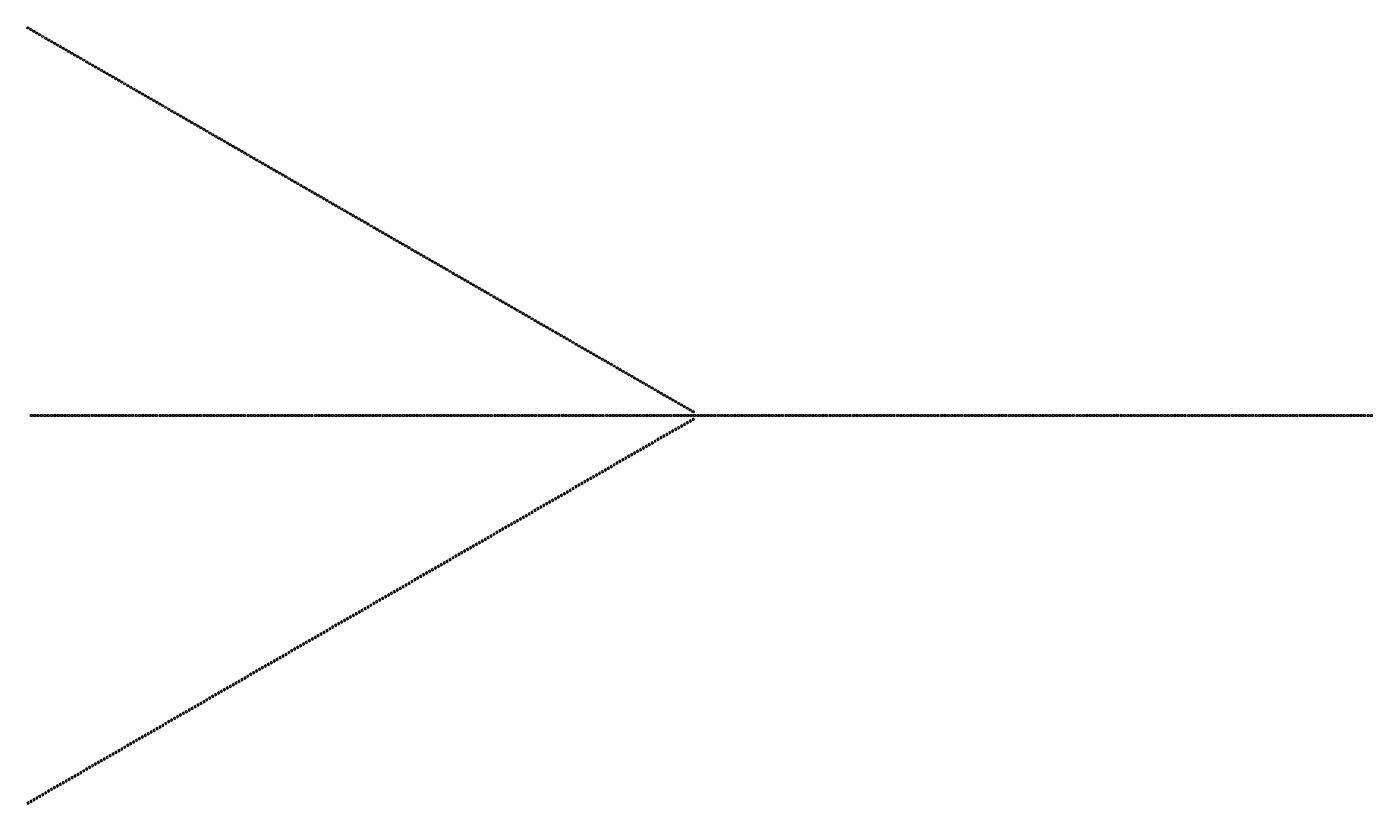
# Model space of a CAD drawing. Header units: inches. Extents: x 741154 to 810950, y 213785 to 295527.
# Drawn here: x 750943 to 753328, y 265382 to 266762 of the extents above; entities that cross this region are included whole.
import ezdxf

# ---------------------------------------------------------------- set-up
doc = ezdxf.new("R2010")
doc.units = ezdxf.units.IN
doc.header["$MEASUREMENT"] = 0

# ---------------------------------------------------------------- blocks, each defined once
blk = doc.blocks.new('*U321')
blk.add_lwpolyline([(-1.5, 1.5), (1.5, 1.5), (1.5, -1.5), (-1.5, -1.5)], close=True)
blk = doc.blocks.new('*U322')
at = {"color": 0, "linetype": 'ByBlock', "lineweight": -2, "transparency": 16777216}
for p in [(0, 0), (6, 0), (12, 0), (18, 0), (24, 0), (30, 0), (36, 0), (42, 0), (48, 0), (54, 0), (60, 0), (66, 0), (72, 0), (78, 0), (84, 0), (90, 0), (96, 0), (102, 0), (108, 0), (114, 0), (120, 0), (126, 0), (132, 0), (138, 0), (144, 0), (150, 0), (156, 0), (162, 0), (168, 0), (174, 0), (180, 0), (186, 0), (192, 0), (198, 0), (204, 0), (210, 0), (216, 0), (222, 0), (228, 0), (234, 0), (240, 0), (246, 0), (252, 0), (258, 0), (264, 0), (270, 0), (276, 0), (282, 0), (288, 0), (294, 0), (300, 0), (306, 0), (312, 0), (318, 0), (324, 0), (330, 0), (336, 0), (342, 0), (348, 0), (354, 0), (360, 0), (366, 0), (372, 0), (378, 0), (384, 0), (390, 0), (396, 0), (402, 0), (408, 0), (414, 0), (420, 0), (426, 0), (432, 0), (438, 0), (444, 0), (450, 0), (456, 0), (462, 0), (468, 0), (474, 0), (480, 0), (486, 0), (492, 0), (498, 0), (504, 0), (510, 0), (516, 0), (522, 0), (528, 0), (534, 0), (540, 0), (546, 0), (552, 0), (558, 0), (564, 0), (570, 0), (576, 0), (582, 0), (588, 0), (594, 0), (600, 0), (606, 0), (612, 0), (618, 0), (624, 0), (630, 0), (636, 0), (642, 0), (648, 0), (654, 0), (660, 0), (666, 0), (672, 0), (678, 0), (684, 0), (690, 0), (696, 0), (702, 0), (708, 0), (714, 0), (720, 0), (726, 0), (732, 0), (738, 0), (744, 0), (750, 0), (756, 0), (762, 0), (768, 0), (774, 0), (780, 0), (786, 0), (792, 0), (798, 0), (804, 0), (810, 0), (816, 0), (822, 0), (828, 0), (834, 0), (840, 0), (846, 0), (852, 0), (858, 0), (864, 0), (870, 0), (876, 0), (882, 0), (888, 0), (894, 0), (900, 0), (906, 0), (912, 0), (918, 0), (924, 0), (930, 0), (936, 0), (942, 0), (948, 0), (954, 0), (960, 0), (966, 0), (972, 0), (978, 0), (984, 0), (990, 0), (996, 0), (1002, 0), (1008, 0), (1014, 0), (1020, 0), (1026, 0), (1032, 0), (1038, 0), (1044, 0), (1050, 0), (1056, 0), (1062, 0), (1068, 0), (1074, 0), (1080, 0), (1086, 0), (1092, 0), (1098, 0), (1104, 0), (1110, 0), (1116, 0), (1122, 0), (1128, 0), (1134, 0), (1140, 0), (1146, 0), (1152, 0), (1158, 0), (1164, 0), (1170, 0), (1176, 0), (1182, 0), (1188, 0), (1194, 0), (1200, 0), (1206, 0), (1212, 0), (1218, 0), (1224, 0), (1230, 0), (1236, 0), (1242, 0), (1248, 0), (1254, 0), (1260, 0), (1266, 0), (1272, 0), (1278, 0), (1284, 0), (1290, 0), (1296, 0), (1302, 0), (1308, 0), (1314, 0), (1320, 0), (1326, 0), (1332, 0), (1338, 0), (1344, 0), (1350, 0), (1356, 0), (1362, 0), (1368, 0), (1374, 0), (1380, 0), (1386, 0), (1392, 0), (1398, 0), (1404, 0), (1410, 0), (1416, 0), (1422, 0), (1428, 0), (1434, 0), (1440, 0), (1446, 0), (1452, 0), (1458, 0), (1464, 0), (1470, 0), (1476, 0), (1482, 0), (1488, 0), (1494, 0), (1500, 0), (1506, 0), (1512, 0), (1518, 0), (1524, 0), (1530, 0), (1536, 0), (1542, 0), (1548, 0), (1554, 0), (1560, 0), (1566, 0), (1572, 0), (1578, 0), (1584, 0), (1590, 0), (1596, 0), (1602, 0), (1608, 0), (1614, 0), (1620, 0), (1626, 0), (1632, 0), (1638, 0), (1644, 0), (1650, 0), (1656, 0), (1662, 0), (1668, 0), (1674, 0), (1680, 0), (1686, 0), (1692, 0), (1698, 0), (1704, 0), (1710, 0), (1716, 0), (1722, 0), (1728, 0), (1734, 0), (1740, 0), (1746, 0), (1752, 0), (1758, 0), (1764, 0), (1770, 0), (1776, 0), (1782, 0), (1788, 0), (1794, 0), (1800, 0), (1806, 0), (1812, 0), (1818, 0), (1824, 0), (1830, 0), (1836, 0), (1842, 0), (1848, 0), (1854, 0), (1860, 0), (1866, 0), (1872, 0), (1878, 0), (1884, 0), (1890, 0), (1896, 0), (1902, 0), (1908, 0), (1914, 0), (1920, 0), (1926, 0), (1932, 0), (1938, 0), (1944, 0), (1950, 0), (1956, 0), (1962, 0), (1968, 0), (1974, 0), (1980, 0), (1986, 0), (1992, 0), (1998, 0), (2004, 0), (2010, 0), (2016, 0), (2022, 0), (2028, 0), (2034, 0), (2040, 0), (2046, 0), (2052, 0), (2058, 0), (2064, 0), (2070, 0), (2076, 0), (2082, 0), (2088, 0), (2094, 0), (2100, 0), (2106, 0), (2112, 0), (2118, 0), (2124, 0), (2130, 0), (2136, 0), (2142, 0), (2148, 0), (2154, 0), (2160, 0), (2166, 0), (2172, 0), (2178, 0), (2184, 0), (2190, 0), (2196, 0), (2202, 0), (2208, 0), (2214, 0), (2220, 0), (2226, 0), (2232, 0), (2238, 0), (2244, 0), (2250, 0), (2256, 0), (2262, 0), (2268, 0), (2274, 0), (2280, 0), (2286, 0), (2292, 0), (2298, 0), (2304, 0), (2310, 0), (2316, 0), (2322, 0), (2328, 0), (2334, 0), (2340, 0), (2346, 0), (2352, 0), (2358, 0), (2364, 0), (2370, 0), (2376, 0)]:
    blk.add_blockref('*U321', p, dxfattribs=at)

msp = doc.modelspace()

# ---------------------------------------------------------------- linework, layer by layer
for points in [[(750945.1, 266757.4), (750942.5, 266758.9), (750944, 266761.5), (750946.6, 266760)], [(750950.3, 266754.4), (750947.7, 266755.9), (750949.2, 266758.5), (750951.8, 266757)], [(750955.5, 266751.4), (750952.9, 266752.9), (750954.4, 266755.5), (750957, 266754)], [(750960.7, 266748.4), (750958.1, 266749.9), (750959.6, 266752.5), (750962.2, 266751)], [(750965.9, 266745.4), (750963.3, 266746.9), (750964.8, 266749.5), (750967.4, 266748)], [(750971.1, 266742.4), (750968.5, 266743.9), (750970, 266746.5), (750972.6, 266745)], [(750976.3, 266739.4), (750973.7, 266740.9), (750975.2, 266743.5), (750977.8, 266742)], [(750981.5, 266736.4), (750978.9, 266737.9), (750980.4, 266740.5), (750983, 266739)], [(750986.7, 266733.4), (750984.1, 266734.9), (750985.6, 266737.5), (750988.2, 266736)], [(750991.9, 266730.4), (750989.3, 266731.9), (750990.8, 266734.5), (750993.4, 266733)], [(750997.1, 266727.4), (750994.5, 266728.9), (750996, 266731.5), (750998.6, 266730)], [(751002.3, 266724.4), (750999.7, 266725.9), (751001.2, 266728.5), (751003.8, 266727)], [(751007.5, 266721.4), (751004.9, 266722.9), (751006.4, 266725.5), (751009, 266724)], [(751012.7, 266718.4), (751010.1, 266719.9), (751011.6, 266722.5), (751014.2, 266721)], [(751017.9, 266715.4), (751015.3, 266716.9), (751016.8, 266719.5), (751019.4, 266718)], [(751023.1, 266712.4), (751020.5, 266713.9), (751022, 266716.5), (751024.6, 266715)], [(751028.3, 266709.4), (751025.7, 266710.9), (751027.2, 266713.5), (751029.8, 266712)], [(751033.5, 266706.4), (751030.9, 266707.9), (751032.4, 266710.5), (751035, 266709)], [(751038.7, 266703.4), (751036.1, 266704.9), (751037.6, 266707.5), (751040.2, 266706)], [(751043.9, 266700.4), (751041.3, 266701.9), (751042.8, 266704.5), (751045.4, 266703)], [(751049, 266697.4), (751046.5, 266698.9), (751048, 266701.5), (751050.5, 266700)], [(751054.2, 266694.4), (751051.6, 266695.9), (751053.1, 266698.5), (751055.7, 266697)], [(751059.4, 266691.4), (751056.8, 266692.9), (751058.3, 266695.5), (751060.9, 266694)], [(751064.6, 266688.4), (751062, 266689.9), (751063.5, 266692.5), (751066.1, 266691)], [(751069.8, 266685.4), (751067.2, 266686.9), (751068.7, 266689.5), (751071.3, 266688)], [(751075, 266682.4), (751072.4, 266683.9), (751073.9, 266686.5), (751076.5, 266685)], [(751080.2, 266679.4), (751077.6, 266680.9), (751079.1, 266683.5), (751081.7, 266682)], [(751085.4, 266676.4), (751082.8, 266677.9), (751084.3, 266680.5), (751086.9, 266679)], [(751090.6, 266673.4), (751088, 266674.9), (751089.5, 266677.5), (751092.1, 266676)], [(751095.8, 266670.4), (751093.2, 266671.9), (751094.7, 266674.5), (751097.3, 266673)], [(751101, 266667.4), (751098.4, 266668.9), (751099.9, 266671.5), (751102.5, 266670)], [(751106.2, 266664.4), (751103.6, 266665.9), (751105.1, 266668.5), (751107.7, 266667)], [(751111.4, 266661.4), (751108.8, 266662.9), (751110.3, 266665.5), (751112.9, 266664)], [(751116.6, 266658.4), (751114, 266659.9), (751115.5, 266662.5), (751118.1, 266661)], [(751121.8, 266655.4), (751119.2, 266656.9), (751120.7, 266659.5), (751123.3, 266658)], [(751127, 266652.4), (751124.4, 266653.9), (751125.9, 266656.5), (751128.5, 266655)], [(751132.2, 266649.4), (751129.6, 266650.9), (751131.1, 266653.5), (751133.7, 266652)], [(751137.4, 266646.4), (751134.8, 266647.9), (751136.3, 266650.5), (751138.9, 266649)], [(751142.6, 266643.4), (751140, 266644.9), (751141.5, 266647.5), (751144.1, 266646)], [(751147.8, 266640.4), (751145.2, 266641.9), (751146.7, 266644.5), (751149.3, 266643)], [(751153, 266637.4), (751150.4, 266638.9), (751151.9, 266641.5), (751154.5, 266640)], [(751158.2, 266634.4), (751155.6, 266635.9), (751157.1, 266638.5), (751159.7, 266637)], [(751163.4, 266631.4), (751160.8, 266632.9), (751162.3, 266635.5), (751164.9, 266634)], [(751168.6, 266628.4), (751166, 266629.9), (751167.5, 266632.5), (751170.1, 266631)], [(751173.8, 266625.4), (751171.2, 266626.9), (751172.7, 266629.5), (751175.3, 266628)], [(751179, 266622.4), (751176.4, 266623.9), (751177.9, 266626.5), (751180.5, 266625)], [(751184.1, 266619.4), (751181.6, 266620.9), (751183.1, 266623.5), (751185.6, 266622)], [(751189.3, 266616.4), (751186.7, 266617.9), (751188.2, 266620.5), (751190.8, 266619)], [(751194.5, 266613.4), (751191.9, 266614.9), (751193.4, 266617.5), (751196, 266616)], [(751199.7, 266610.4), (751197.1, 266611.9), (751198.6, 266614.5), (751201.2, 266613)], [(751204.9, 266607.4), (751202.3, 266608.9), (751203.8, 266611.5), (751206.4, 266610)], [(751210.1, 266604.4), (751207.5, 266605.9), (751209, 266608.5), (751211.6, 266607)], [(751215.3, 266601.4), (751212.7, 266602.9), (751214.2, 266605.5), (751216.8, 266604)], [(751220.5, 266598.4), (751217.9, 266599.9), (751219.4, 266602.5), (751222, 266601)], [(751225.7, 266595.4), (751223.1, 266596.9), (751224.6, 266599.5), (751227.2, 266598)], [(751230.9, 266592.4), (751228.3, 266593.9), (751229.8, 266596.5), (751232.4, 266595)], [(751236.1, 266589.4), (751233.5, 266590.9), (751235, 266593.5), (751237.6, 266592)], [(751241.3, 266586.4), (751238.7, 266587.9), (751240.2, 266590.5), (751242.8, 266589)], [(751246.5, 266583.4), (751243.9, 266584.9), (751245.4, 266587.5), (751248, 266586)], [(751251.7, 266580.4), (751249.1, 266581.9), (751250.6, 266584.5), (751253.2, 266583)], [(751256.9, 266577.4), (751254.3, 266578.9), (751255.8, 266581.5), (751258.4, 266580)], [(751262.1, 266574.4), (751259.5, 266575.9), (751261, 266578.5), (751263.6, 266577)], [(751267.3, 266571.4), (751264.7, 266572.9), (751266.2, 266575.5), (751268.8, 266574)], [(751272.5, 266568.4), (751269.9, 266569.9), (751271.4, 266572.5), (751274, 266571)], [(751277.7, 266565.4), (751275.1, 266566.9), (751276.6, 266569.5), (751279.2, 266568)], [(751282.9, 266562.4), (751280.3, 266563.9), (751281.8, 266566.5), (751284.4, 266565)], [(751288.1, 266559.4), (751285.5, 266560.9), (751287, 266563.5), (751289.6, 266562)], [(751293.3, 266556.4), (751290.7, 266557.9), (751292.2, 266560.5), (751294.8, 266559)], [(751298.5, 266553.4), (751295.9, 266554.9), (751297.4, 266557.5), (751300, 266556)], [(751303.7, 266550.4), (751301.1, 266551.9), (751302.6, 266554.5), (751305.2, 266553)], [(751308.9, 266547.4), (751306.3, 266548.9), (751307.8, 266551.5), (751310.4, 266550)], [(751314.1, 266544.4), (751311.5, 266545.9), (751313, 266548.5), (751315.6, 266547)], [(751319.2, 266541.4), (751316.7, 266542.9), (751318.2, 266545.5), (751320.7, 266544)], [(751324.4, 266538.4), (751321.8, 266539.9), (751323.3, 266542.5), (751325.9, 266541)], [(751329.6, 266535.4), (751327, 266536.9), (751328.5, 266539.5), (751331.1, 266538)], [(751334.8, 266532.4), (751332.2, 266533.9), (751333.7, 266536.5), (751336.3, 266535)], [(751340, 266529.4), (751337.4, 266530.9), (751338.9, 266533.5), (751341.5, 266532)], [(751345.2, 266526.4), (751342.6, 266527.9), (751344.1, 266530.5), (751346.7, 266529)], [(751350.4, 266523.4), (751347.8, 266524.9), (751349.3, 266527.5), (751351.9, 266526)], [(751355.6, 266520.4), (751353, 266521.9), (751354.5, 266524.5), (751357.1, 266523)], [(751360.8, 266517.4), (751358.2, 266518.9), (751359.7, 266521.5), (751362.3, 266520)], [(751366, 266514.4), (751363.4, 266515.9), (751364.9, 266518.5), (751367.5, 266517)], [(751371.2, 266511.4), (751368.6, 266512.9), (751370.1, 266515.5), (751372.7, 266514)], [(751376.4, 266508.4), (751373.8, 266509.9), (751375.3, 266512.5), (751377.9, 266511)], [(751381.6, 266505.4), (751379, 266506.9), (751380.5, 266509.5), (751383.1, 266508)], [(751386.8, 266502.4), (751384.2, 266503.9), (751385.7, 266506.5), (751388.3, 266505)], [(751392, 266499.4), (751389.4, 266500.9), (751390.9, 266503.5), (751393.5, 266502)], [(751397.2, 266496.4), (751394.6, 266497.9), (751396.1, 266500.5), (751398.7, 266499)], [(751402.4, 266493.4), (751399.8, 266494.9), (751401.3, 266497.5), (751403.9, 266496)], [(751407.6, 266490.4), (751405, 266491.9), (751406.5, 266494.5), (751409.1, 266493)], [(751412.8, 266487.4), (751410.2, 266488.9), (751411.7, 266491.5), (751414.3, 266490)], [(751418, 266484.4), (751415.4, 266485.9), (751416.9, 266488.5), (751419.5, 266487)], [(751423.2, 266481.4), (751420.6, 266482.9), (751422.1, 266485.5), (751424.7, 266484)], [(751428.4, 266478.4), (751425.8, 266479.9), (751427.3, 266482.5), (751429.9, 266481)], [(751433.6, 266475.4), (751431, 266476.9), (751432.5, 266479.5), (751435.1, 266478)], [(751438.8, 266472.4), (751436.2, 266473.9), (751437.7, 266476.5), (751440.3, 266475)], [(751444, 266469.4), (751441.4, 266470.9), (751442.9, 266473.5), (751445.5, 266472)], [(751449.2, 266466.4), (751446.6, 266467.9), (751448.1, 266470.5), (751450.7, 266469)], [(751454.3, 266463.4), (751451.8, 266464.9), (751453.3, 266467.5), (751455.8, 266466)], [(751459.5, 266460.4), (751456.9, 266461.9), (751458.4, 266464.5), (751461, 266463)], [(751464.7, 266457.4), (751462.1, 266458.9), (751463.6, 266461.5), (751466.2, 266460)], [(751469.9, 266454.4), (751467.3, 266455.9), (751468.8, 266458.5), (751471.4, 266457)], [(751475.1, 266451.4), (751472.5, 266452.9), (751474, 266455.5), (751476.6, 266454)], [(751480.3, 266448.4), (751477.7, 266449.9), (751479.2, 266452.5), (751481.8, 266451)], [(751485.5, 266445.4), (751482.9, 266446.9), (751484.4, 266449.5), (751487, 266448)], [(751490.7, 266442.4), (751488.1, 266443.9), (751489.6, 266446.5), (751492.2, 266445)], [(751495.9, 266439.4), (751493.3, 266440.9), (751494.8, 266443.5), (751497.4, 266442)], [(751501.1, 266436.4), (751498.5, 266437.9), (751500, 266440.5), (751502.6, 266439)], [(751506.3, 266433.4), (751503.7, 266434.9), (751505.2, 266437.5), (751507.8, 266436)], [(751511.5, 266430.4), (751508.9, 266431.9), (751510.4, 266434.5), (751513, 266433)], [(751516.7, 266427.4), (751514.1, 266428.9), (751515.6, 266431.5), (751518.2, 266430)], [(751521.9, 266424.4), (751519.3, 266425.9), (751520.8, 266428.5), (751523.4, 266427)], [(751527.1, 266421.4), (751524.5, 266422.9), (751526, 266425.5), (751528.6, 266424)], [(751532.3, 266418.4), (751529.7, 266419.9), (751531.2, 266422.5), (751533.8, 266421)], [(751537.5, 266415.4), (751534.9, 266416.9), (751536.4, 266419.5), (751539, 266418)], [(751542.7, 266412.4), (751540.1, 266413.9), (751541.6, 266416.5), (751544.2, 266415)], [(751547.9, 266409.4), (751545.3, 266410.9), (751546.8, 266413.5), (751549.4, 266412)], [(751553.1, 266406.4), (751550.5, 266407.9), (751552, 266410.5), (751554.6, 266409)], [(751558.3, 266403.4), (751555.7, 266404.9), (751557.2, 266407.5), (751559.8, 266406)], [(751563.5, 266400.4), (751560.9, 266401.9), (751562.4, 266404.5), (751565, 266403)], [(751568.7, 266397.4), (751566.1, 266398.9), (751567.6, 266401.5), (751570.2, 266400)], [(751573.9, 266394.4), (751571.3, 266395.9), (751572.8, 266398.5), (751575.4, 266397)], [(751579.1, 266391.4), (751576.5, 266392.9), (751578, 266395.5), (751580.6, 266394)], [(751584.3, 266388.4), (751581.7, 266389.9), (751583.2, 266392.5), (751585.8, 266391)], [(751589.4, 266385.4), (751586.9, 266386.9), (751588.4, 266389.5), (751590.9, 266388)], [(751594.6, 266382.4), (751592, 266383.9), (751593.5, 266386.5), (751596.1, 266385)], [(751599.8, 266379.4), (751597.2, 266380.9), (751598.7, 266383.5), (751601.3, 266382)], [(751605, 266376.4), (751602.4, 266377.9), (751603.9, 266380.5), (751606.5, 266379)], [(751610.2, 266373.4), (751607.6, 266374.9), (751609.1, 266377.5), (751611.7, 266376)], [(751615.4, 266370.4), (751612.8, 266371.9), (751614.3, 266374.5), (751616.9, 266373)], [(751620.6, 266367.4), (751618, 266368.9), (751619.5, 266371.5), (751622.1, 266370)], [(751625.8, 266364.4), (751623.2, 266365.9), (751624.7, 266368.5), (751627.3, 266367)], [(751631, 266361.4), (751628.4, 266362.9), (751629.9, 266365.5), (751632.5, 266364)], [(751636.2, 266358.4), (751633.6, 266359.9), (751635.1, 266362.5), (751637.7, 266361)], [(751641.4, 266355.4), (751638.8, 266356.9), (751640.3, 266359.5), (751642.9, 266358)], [(751646.6, 266352.4), (751644, 266353.9), (751645.5, 266356.5), (751648.1, 266355)], [(751651.8, 266349.4), (751649.2, 266350.9), (751650.7, 266353.5), (751653.3, 266352)], [(751657, 266346.4), (751654.4, 266347.9), (751655.9, 266350.5), (751658.5, 266349)], [(751662.2, 266343.4), (751659.6, 266344.9), (751661.1, 266347.5), (751663.7, 266346)], [(751667.4, 266340.4), (751664.8, 266341.9), (751666.3, 266344.5), (751668.9, 266343)], [(751672.6, 266337.4), (751670, 266338.9), (751671.5, 266341.5), (751674.1, 266340)], [(751677.8, 266334.4), (751675.2, 266335.9), (751676.7, 266338.5), (751679.3, 266337)], [(751683, 266331.4), (751680.4, 266332.9), (751681.9, 266335.5), (751684.5, 266334)], [(751688.2, 266328.4), (751685.6, 266329.9), (751687.1, 266332.5), (751689.7, 266331)], [(751693.4, 266325.4), (751690.8, 266326.9), (751692.3, 266329.5), (751694.9, 266328)], [(751698.6, 266322.4), (751696, 266323.9), (751697.5, 266326.5), (751700.1, 266325)], [(751703.8, 266319.4), (751701.2, 266320.9), (751702.7, 266323.5), (751705.3, 266322)], [(751709, 266316.4), (751706.4, 266317.9), (751707.9, 266320.5), (751710.5, 266319)], [(751714.2, 266313.4), (751711.6, 266314.9), (751713.1, 266317.5), (751715.7, 266316)], [(751719.4, 266310.4), (751716.8, 266311.9), (751718.3, 266314.5), (751720.9, 266313)], [(751724.5, 266307.4), (751722, 266308.9), (751723.5, 266311.5), (751726, 266310)], [(751729.7, 266304.4), (751727.1, 266305.9), (751728.6, 266308.5), (751731.2, 266307)], [(751734.9, 266301.4), (751732.3, 266302.9), (751733.8, 266305.5), (751736.4, 266304)], [(751740.1, 266298.4), (751737.5, 266299.9), (751739, 266302.5), (751741.6, 266301)], [(751745.3, 266295.4), (751742.7, 266296.9), (751744.2, 266299.5), (751746.8, 266298)], [(751750.5, 266292.4), (751747.9, 266293.9), (751749.4, 266296.5), (751752, 266295)], [(751755.7, 266289.4), (751753.1, 266290.9), (751754.6, 266293.5), (751757.2, 266292)], [(751760.9, 266286.4), (751758.3, 266287.9), (751759.8, 266290.5), (751762.4, 266289)], [(751766.1, 266283.4), (751763.5, 266284.9), (751765, 266287.5), (751767.6, 266286)], [(751771.3, 266280.4), (751768.7, 266281.9), (751770.2, 266284.5), (751772.8, 266283)], [(751776.5, 266277.4), (751773.9, 266278.9), (751775.4, 266281.5), (751778, 266280)], [(751781.7, 266274.4), (751779.1, 266275.9), (751780.6, 266278.5), (751783.2, 266277)], [(751786.9, 266271.4), (751784.3, 266272.9), (751785.8, 266275.5), (751788.4, 266274)], [(751792.1, 266268.4), (751789.5, 266269.9), (751791, 266272.5), (751793.6, 266271)], [(751797.3, 266265.4), (751794.7, 266266.9), (751796.2, 266269.5), (751798.8, 266268)], [(751802.5, 266262.4), (751799.9, 266263.9), (751801.4, 266266.5), (751804, 266265)], [(751807.7, 266259.4), (751805.1, 266260.9), (751806.6, 266263.5), (751809.2, 266262)], [(751812.9, 266256.4), (751810.3, 266257.9), (751811.8, 266260.5), (751814.4, 266259)], [(751818.1, 266253.4), (751815.5, 266254.9), (751817, 266257.5), (751819.6, 266256)], [(751823.3, 266250.4), (751820.7, 266251.9), (751822.2, 266254.5), (751824.8, 266253)], [(751828.5, 266247.4), (751825.9, 266248.9), (751827.4, 266251.5), (751830, 266250)], [(751833.7, 266244.4), (751831.1, 266245.9), (751832.6, 266248.5), (751835.2, 266247)], [(751838.9, 266241.4), (751836.3, 266242.9), (751837.8, 266245.5), (751840.4, 266244)], [(751844.1, 266238.4), (751841.5, 266239.9), (751843, 266242.5), (751845.6, 266241)], [(751849.3, 266235.4), (751846.7, 266236.9), (751848.2, 266239.5), (751850.8, 266238)], [(751854.5, 266232.4), (751851.9, 266233.9), (751853.4, 266236.5), (751856, 266235)], [(751859.6, 266229.4), (751857.1, 266230.9), (751858.6, 266233.5), (751861.1, 266232)], [(751864.8, 266226.4), (751862.2, 266227.9), (751863.7, 266230.5), (751866.3, 266229)], [(751870, 266223.4), (751867.4, 266224.9), (751868.9, 266227.5), (751871.5, 266226)], [(751875.2, 266220.4), (751872.6, 266221.9), (751874.1, 266224.5), (751876.7, 266223)], [(751880.4, 266217.4), (751877.8, 266218.9), (751879.3, 266221.5), (751881.9, 266220)], [(751885.6, 266214.4), (751883, 266215.9), (751884.5, 266218.5), (751887.1, 266217)], [(751890.8, 266211.4), (751888.2, 266212.9), (751889.7, 266215.5), (751892.3, 266214)], [(751896, 266208.4), (751893.4, 266209.9), (751894.9, 266212.5), (751897.5, 266211)], [(751901.2, 266205.4), (751898.6, 266206.9), (751900.1, 266209.5), (751902.7, 266208)], [(751906.4, 266202.4), (751903.8, 266203.9), (751905.3, 266206.5), (751907.9, 266205)], [(751911.6, 266199.4), (751909, 266200.9), (751910.5, 266203.5), (751913.1, 266202)], [(751916.8, 266196.4), (751914.2, 266197.9), (751915.7, 266200.5), (751918.3, 266199)], [(751922, 266193.4), (751919.4, 266194.9), (751920.9, 266197.5), (751923.5, 266196)], [(751927.2, 266190.4), (751924.6, 266191.9), (751926.1, 266194.5), (751928.7, 266193)], [(751932.4, 266187.4), (751929.8, 266188.9), (751931.3, 266191.5), (751933.9, 266190)], [(751937.6, 266184.4), (751935, 266185.9), (751936.5, 266188.5), (751939.1, 266187)], [(751942.8, 266181.4), (751940.2, 266182.9), (751941.7, 266185.5), (751944.3, 266184)], [(751948, 266178.4), (751945.4, 266179.9), (751946.9, 266182.5), (751949.5, 266181)], [(751953.2, 266175.4), (751950.6, 266176.9), (751952.1, 266179.5), (751954.7, 266178)], [(751958.4, 266172.4), (751955.8, 266173.9), (751957.3, 266176.5), (751959.9, 266175)], [(751963.6, 266169.4), (751961, 266170.9), (751962.5, 266173.5), (751965.1, 266172)], [(751968.8, 266166.4), (751966.2, 266167.9), (751967.7, 266170.5), (751970.3, 266169)], [(751974, 266163.4), (751971.4, 266164.9), (751972.9, 266167.5), (751975.5, 266166)], [(751979.2, 266160.4), (751976.6, 266161.9), (751978.1, 266164.5), (751980.7, 266163)], [(751984.4, 266157.4), (751981.8, 266158.9), (751983.3, 266161.5), (751985.9, 266160)], [(751989.6, 266154.4), (751987, 266155.9), (751988.5, 266158.5), (751991.1, 266157)], [(751994.7, 266151.4), (751992.2, 266152.9), (751993.7, 266155.5), (751996.2, 266154)], [(751999.9, 266148.4), (751997.3, 266149.9), (751998.8, 266152.5), (752001.4, 266151)], [(752005.1, 266145.4), (752002.5, 266146.9), (752004, 266149.5), (752006.6, 266148)], [(752010.3, 266142.4), (752007.7, 266143.9), (752009.2, 266146.5), (752011.8, 266145)], [(752015.5, 266139.4), (752012.9, 266140.9), (752014.4, 266143.5), (752017, 266142)], [(752020.7, 266136.4), (752018.1, 266137.9), (752019.6, 266140.5), (752022.2, 266139)], [(752025.9, 266133.4), (752023.3, 266134.9), (752024.8, 266137.5), (752027.4, 266136)], [(752031.1, 266130.4), (752028.5, 266131.9), (752030, 266134.5), (752032.6, 266133)], [(752036.3, 266127.4), (752033.7, 266128.9), (752035.2, 266131.5), (752037.8, 266130)], [(752041.5, 266124.4), (752038.9, 266125.9), (752040.4, 266128.5), (752043, 266127)], [(752046.7, 266121.4), (752044.1, 266122.9), (752045.6, 266125.5), (752048.2, 266124)], [(752051.9, 266118.4), (752049.3, 266119.9), (752050.8, 266122.5), (752053.4, 266121)], [(752057.1, 266115.4), (752054.5, 266116.9), (752056, 266119.5), (752058.6, 266118)], [(752062.3, 266112.4), (752059.7, 266113.9), (752061.2, 266116.5), (752063.8, 266115)], [(752067.5, 266109.4), (752064.9, 266110.9), (752066.4, 266113.5), (752069, 266112)], [(752072.7, 266106.4), (752070.1, 266107.9), (752071.6, 266110.5), (752074.2, 266109)], [(752077.9, 266103.4), (752075.3, 266104.9), (752076.8, 266107.5), (752079.4, 266106)], [(752083.1, 266100.4), (752080.5, 266101.9), (752082, 266104.5), (752084.6, 266103)], [(752088.3, 266097.4), (752085.7, 266098.9), (752087.2, 266101.5), (752089.8, 266100)], [(752093.5, 266094.4), (752090.9, 266095.9), (752092.4, 266098.5), (752095, 266097)], [(752098.7, 266091.4), (752096.1, 266092.9), (752097.6, 266095.5), (752100.2, 266094)], [(752103.9, 266088.4), (752101.3, 266089.9), (752102.8, 266092.5), (752105.4, 266091)], [(752109.1, 266085.4), (752106.5, 266086.9), (752108, 266089.5), (752110.6, 266088)], [(752114.3, 266082.4), (752111.7, 266083.9), (752113.2, 266086.5), (752115.8, 266085)], [(752119.5, 266079.4), (752116.9, 266080.9), (752118.4, 266083.5), (752121, 266082)], [(752124.7, 266076.4), (752122.1, 266077.9), (752123.6, 266080.5), (752126.2, 266079)], [(752103.9, 266055.4), (752101.3, 266053.9), (752102.8, 266051.3), (752105.4, 266052.8)], [(752109.1, 266058.4), (752106.5, 266056.9), (752108, 266054.3), (752110.6, 266055.8)], [(752114.3, 266061.4), (752111.7, 266059.9), (752113.2, 266057.3), (752115.8, 266058.8)], [(752119.5, 266064.4), (752116.9, 266062.9), (752118.4, 266060.3), (752121, 266061.8)], [(752124.7, 266067.4), (752122.1, 266065.9), (752123.6, 266063.3), (752126.2, 266064.8)], [(752062.3, 266031.4), (752059.7, 266029.9), (752061.2, 266027.3), (752063.8, 266028.8)], [(752067.5, 266034.4), (752064.9, 266032.9), (752066.4, 266030.3), (752069, 266031.8)], [(752072.7, 266037.4), (752070.1, 266035.9), (752071.6, 266033.3), (752074.2, 266034.8)], [(752077.9, 266040.4), (752075.3, 266038.9), (752076.8, 266036.3), (752079.4, 266037.8)], [(752083.1, 266043.4), (752080.5, 266041.9), (752082, 266039.3), (752084.6, 266040.8)], [(752088.3, 266046.4), (752085.7, 266044.9), (752087.2, 266042.3), (752089.8, 266043.8)], [(752093.5, 266049.4), (752090.9, 266047.9), (752092.4, 266045.3), (752095, 266046.8)], [(752098.7, 266052.4), (752096.1, 266050.9), (752097.6, 266048.3), (752100.2, 266049.8)], [(752020.7, 266007.4), (752018.1, 266005.9), (752019.6, 266003.3), (752022.2, 266004.8)], [(752025.9, 266010.4), (752023.3, 266008.9), (752024.8, 266006.3), (752027.4, 266007.8)], [(752031.1, 266013.4), (752028.5, 266011.9), (752030, 266009.3), (752032.6, 266010.8)], [(752036.3, 266016.4), (752033.7, 266014.9), (752035.2, 266012.3), (752037.8, 266013.8)], [(752041.5, 266019.4), (752038.9, 266017.9), (752040.4, 266015.3), (752043, 266016.8)], [(752046.7, 266022.4), (752044.1, 266020.9), (752045.6, 266018.3), (752048.2, 266019.8)], [(752051.9, 266025.4), (752049.3, 266023.9), (752050.8, 266021.3), (752053.4, 266022.8)], [(752057.1, 266028.4), (752054.5, 266026.9), (752056, 266024.3), (752058.6, 266025.8)], [(751979.2, 265983.4), (751976.6, 265981.9), (751978.1, 265979.3), (751980.7, 265980.8)], [(751984.4, 265986.4), (751981.8, 265984.9), (751983.3, 265982.3), (751985.9, 265983.8)], [(751989.6, 265989.4), (751987, 265987.9), (751988.5, 265985.3), (751991.1, 265986.8)], [(751994.7, 265992.4), (751992.2, 265990.9), (751993.7, 265988.3), (751996.2, 265989.8)], [(751999.9, 265995.4), (751997.3, 265993.9), (751998.8, 265991.3), (752001.4, 265992.8)], [(752005.1, 265998.4), (752002.5, 265996.9), (752004, 265994.3), (752006.6, 265995.8)], [(752010.3, 266001.4), (752007.7, 265999.9), (752009.2, 265997.3), (752011.8, 265998.8)], [(752015.5, 266004.4), (752012.9, 266002.9), (752014.4, 266000.3), (752017, 266001.8)], [(751937.6, 265959.4), (751935, 265957.9), (751936.5, 265955.3), (751939.1, 265956.8)], [(751942.8, 265962.4), (751940.2, 265960.9), (751941.7, 265958.3), (751944.3, 265959.8)], [(751948, 265965.4), (751945.4, 265963.9), (751946.9, 265961.3), (751949.5, 265962.8)], [(751953.2, 265968.4), (751950.6, 265966.9), (751952.1, 265964.3), (751954.7, 265965.8)], [(751958.4, 265971.4), (751955.8, 265969.9), (751957.3, 265967.3), (751959.9, 265968.8)], [(751963.6, 265974.4), (751961, 265972.9), (751962.5, 265970.3), (751965.1, 265971.8)], [(751968.8, 265977.4), (751966.2, 265975.9), (751967.7, 265973.3), (751970.3, 265974.8)], [(751974, 265980.4), (751971.4, 265978.9), (751972.9, 265976.3), (751975.5, 265977.8)], [(751896, 265935.4), (751893.4, 265933.9), (751894.9, 265931.3), (751897.5, 265932.8)], [(751901.2, 265938.4), (751898.6, 265936.9), (751900.1, 265934.3), (751902.7, 265935.8)], [(751906.4, 265941.4), (751903.8, 265939.9), (751905.3, 265937.3), (751907.9, 265938.8)], [(751911.6, 265944.4), (751909, 265942.9), (751910.5, 265940.3), (751913.1, 265941.8)], [(751916.8, 265947.4), (751914.2, 265945.9), (751915.7, 265943.3), (751918.3, 265944.8)], [(751922, 265950.4), (751919.4, 265948.9), (751920.9, 265946.3), (751923.5, 265947.8)], [(751927.2, 265953.4), (751924.6, 265951.9), (751926.1, 265949.3), (751928.7, 265950.8)], [(751932.4, 265956.4), (751929.8, 265954.9), (751931.3, 265952.3), (751933.9, 265953.8)], [(751854.5, 265911.4), (751851.9, 265909.9), (751853.4, 265907.3), (751856, 265908.8)], [(751859.6, 265914.4), (751857.1, 265912.9), (751858.6, 265910.3), (751861.1, 265911.8)], [(751864.8, 265917.4), (751862.2, 265915.9), (751863.7, 265913.3), (751866.3, 265914.8)], [(751870, 265920.4), (751867.4, 265918.9), (751868.9, 265916.3), (751871.5, 265917.8)], [(751875.2, 265923.4), (751872.6, 265921.9), (751874.1, 265919.3), (751876.7, 265920.8)], [(751880.4, 265926.4), (751877.8, 265924.9), (751879.3, 265922.3), (751881.9, 265923.8)], [(751885.6, 265929.4), (751883, 265927.9), (751884.5, 265925.3), (751887.1, 265926.8)], [(751890.8, 265932.4), (751888.2, 265930.9), (751889.7, 265928.3), (751892.3, 265929.8)], [(751812.9, 265887.4), (751810.3, 265885.9), (751811.8, 265883.3), (751814.4, 265884.8)], [(751818.1, 265890.4), (751815.5, 265888.9), (751817, 265886.3), (751819.6, 265887.8)], [(751823.3, 265893.4), (751820.7, 265891.9), (751822.2, 265889.3), (751824.8, 265890.8)], [(751828.5, 265896.4), (751825.9, 265894.9), (751827.4, 265892.3), (751830, 265893.8)], [(751833.7, 265899.4), (751831.1, 265897.9), (751832.6, 265895.3), (751835.2, 265896.8)], [(751838.9, 265902.4), (751836.3, 265900.9), (751837.8, 265898.3), (751840.4, 265899.8)], [(751844.1, 265905.4), (751841.5, 265903.9), (751843, 265901.3), (751845.6, 265902.8)], [(751849.3, 265908.4), (751846.7, 265906.9), (751848.2, 265904.3), (751850.8, 265905.8)], [(751771.3, 265863.4), (751768.7, 265861.9), (751770.2, 265859.3), (751772.8, 265860.8)], [(751776.5, 265866.4), (751773.9, 265864.9), (751775.4, 265862.3), (751778, 265863.8)], [(751781.7, 265869.4), (751779.1, 265867.9), (751780.6, 265865.3), (751783.2, 265866.8)], [(751786.9, 265872.4), (751784.3, 265870.9), (751785.8, 265868.3), (751788.4, 265869.8)], [(751792.1, 265875.4), (751789.5, 265873.9), (751791, 265871.3), (751793.6, 265872.8)], [(751797.3, 265878.4), (751794.7, 265876.9), (751796.2, 265874.3), (751798.8, 265875.8)], [(751802.5, 265881.4), (751799.9, 265879.9), (751801.4, 265877.3), (751804, 265878.8)], [(751807.7, 265884.4), (751805.1, 265882.9), (751806.6, 265880.3), (751809.2, 265881.8)], [(751729.7, 265839.4), (751727.1, 265837.9), (751728.6, 265835.3), (751731.2, 265836.8)], [(751734.9, 265842.4), (751732.3, 265840.9), (751733.8, 265838.3), (751736.4, 265839.8)], [(751740.1, 265845.4), (751737.5, 265843.9), (751739, 265841.3), (751741.6, 265842.8)], [(751745.3, 265848.4), (751742.7, 265846.9), (751744.2, 265844.3), (751746.8, 265845.8)], [(751750.5, 265851.4), (751747.9, 265849.9), (751749.4, 265847.3), (751752, 265848.8)], [(751755.7, 265854.4), (751753.1, 265852.9), (751754.6, 265850.3), (751757.2, 265851.8)], [(751760.9, 265857.4), (751758.3, 265855.9), (751759.8, 265853.3), (751762.4, 265854.8)], [(751766.1, 265860.4), (751763.5, 265858.9), (751765, 265856.3), (751767.6, 265857.8)], [(751688.2, 265815.4), (751685.6, 265813.9), (751687.1, 265811.3), (751689.7, 265812.8)], [(751693.4, 265818.4), (751690.8, 265816.9), (751692.3, 265814.3), (751694.9, 265815.8)], [(751698.6, 265821.4), (751696, 265819.9), (751697.5, 265817.3), (751700.1, 265818.8)], [(751703.8, 265824.4), (751701.2, 265822.9), (751702.7, 265820.3), (751705.3, 265821.8)], [(751709, 265827.4), (751706.4, 265825.9), (751707.9, 265823.3), (751710.5, 265824.8)], [(751714.2, 265830.4), (751711.6, 265828.9), (751713.1, 265826.3), (751715.7, 265827.8)], [(751719.4, 265833.4), (751716.8, 265831.9), (751718.3, 265829.3), (751720.9, 265830.8)], [(751724.5, 265836.4), (751722, 265834.9), (751723.5, 265832.3), (751726, 265833.8)], [(751646.6, 265791.4), (751644, 265789.9), (751645.5, 265787.3), (751648.1, 265788.8)], [(751651.8, 265794.4), (751649.2, 265792.9), (751650.7, 265790.3), (751653.3, 265791.8)], [(751657, 265797.4), (751654.4, 265795.9), (751655.9, 265793.3), (751658.5, 265794.8)], [(751662.2, 265800.4), (751659.6, 265798.9), (751661.1, 265796.3), (751663.7, 265797.8)], [(751667.4, 265803.4), (751664.8, 265801.9), (751666.3, 265799.3), (751668.9, 265800.8)], [(751672.6, 265806.4), (751670, 265804.9), (751671.5, 265802.3), (751674.1, 265803.8)], [(751677.8, 265809.4), (751675.2, 265807.9), (751676.7, 265805.3), (751679.3, 265806.8)], [(751683, 265812.4), (751680.4, 265810.9), (751681.9, 265808.3), (751684.5, 265809.8)], [(751605, 265767.4), (751602.4, 265765.9), (751603.9, 265763.3), (751606.5, 265764.8)], [(751610.2, 265770.4), (751607.6, 265768.9), (751609.1, 265766.3), (751611.7, 265767.8)], [(751615.4, 265773.4), (751612.8, 265771.9), (751614.3, 265769.3), (751616.9, 265770.8)], [(751620.6, 265776.4), (751618, 265774.9), (751619.5, 265772.3), (751622.1, 265773.8)], [(751625.8, 265779.4), (751623.2, 265777.9), (751624.7, 265775.3), (751627.3, 265776.8)], [(751631, 265782.4), (751628.4, 265780.9), (751629.9, 265778.3), (751632.5, 265779.8)], [(751636.2, 265785.4), (751633.6, 265783.9), (751635.1, 265781.3), (751637.7, 265782.8)], [(751641.4, 265788.4), (751638.8, 265786.9), (751640.3, 265784.3), (751642.9, 265785.8)], [(751568.7, 265746.4), (751566.1, 265744.9), (751567.6, 265742.3), (751570.2, 265743.8)], [(751573.9, 265749.4), (751571.3, 265747.9), (751572.8, 265745.3), (751575.4, 265746.8)], [(751579.1, 265752.4), (751576.5, 265750.9), (751578, 265748.3), (751580.6, 265749.8)], [(751584.3, 265755.4), (751581.7, 265753.9), (751583.2, 265751.3), (751585.8, 265752.8)], [(751589.4, 265758.4), (751586.9, 265756.9), (751588.4, 265754.3), (751590.9, 265755.8)], [(751594.6, 265761.4), (751592, 265759.9), (751593.5, 265757.3), (751596.1, 265758.8)], [(751599.8, 265764.4), (751597.2, 265762.9), (751598.7, 265760.3), (751601.3, 265761.8)], [(751527.1, 265722.4), (751524.5, 265720.9), (751526, 265718.3), (751528.6, 265719.8)], [(751532.3, 265725.4), (751529.7, 265723.9), (751531.2, 265721.3), (751533.8, 265722.8)], [(751537.5, 265728.4), (751534.9, 265726.9), (751536.4, 265724.3), (751539, 265725.8)], [(751542.7, 265731.4), (751540.1, 265729.9), (751541.6, 265727.3), (751544.2, 265728.8)], [(751547.9, 265734.4), (751545.3, 265732.9), (751546.8, 265730.3), (751549.4, 265731.8)], [(751553.1, 265737.4), (751550.5, 265735.9), (751552, 265733.3), (751554.6, 265734.8)], [(751558.3, 265740.4), (751555.7, 265738.9), (751557.2, 265736.3), (751559.8, 265737.8)], [(751563.5, 265743.4), (751560.9, 265741.9), (751562.4, 265739.3), (751565, 265740.8)], [(751485.5, 265698.4), (751482.9, 265696.9), (751484.4, 265694.3), (751487, 265695.8)], [(751490.7, 265701.4), (751488.1, 265699.9), (751489.6, 265697.3), (751492.2, 265698.8)], [(751495.9, 265704.4), (751493.3, 265702.9), (751494.8, 265700.3), (751497.4, 265701.8)], [(751501.1, 265707.4), (751498.5, 265705.9), (751500, 265703.3), (751502.6, 265704.8)], [(751506.3, 265710.4), (751503.7, 265708.9), (751505.2, 265706.3), (751507.8, 265707.8)], [(751511.5, 265713.4), (751508.9, 265711.9), (751510.4, 265709.3), (751513, 265710.8)], [(751516.7, 265716.4), (751514.1, 265714.9), (751515.6, 265712.3), (751518.2, 265713.8)], [(751521.9, 265719.4), (751519.3, 265717.9), (751520.8, 265715.3), (751523.4, 265716.8)], [(751444, 265674.4), (751441.4, 265672.9), (751442.9, 265670.3), (751445.5, 265671.8)], [(751449.2, 265677.4), (751446.6, 265675.9), (751448.1, 265673.3), (751450.7, 265674.8)], [(751454.3, 265680.4), (751451.8, 265678.9), (751453.3, 265676.3), (751455.8, 265677.8)], [(751459.5, 265683.4), (751456.9, 265681.9), (751458.4, 265679.3), (751461, 265680.8)], [(751464.7, 265686.4), (751462.1, 265684.9), (751463.6, 265682.3), (751466.2, 265683.8)], [(751469.9, 265689.4), (751467.3, 265687.9), (751468.8, 265685.3), (751471.4, 265686.8)], [(751475.1, 265692.4), (751472.5, 265690.9), (751474, 265688.3), (751476.6, 265689.8)], [(751480.3, 265695.4), (751477.7, 265693.9), (751479.2, 265691.3), (751481.8, 265692.8)], [(751402.4, 265650.4), (751399.8, 265648.9), (751401.3, 265646.3), (751403.9, 265647.8)], [(751407.6, 265653.4), (751405, 265651.9), (751406.5, 265649.3), (751409.1, 265650.8)], [(751412.8, 265656.4), (751410.2, 265654.9), (751411.7, 265652.3), (751414.3, 265653.8)], [(751418, 265659.4), (751415.4, 265657.9), (751416.9, 265655.3), (751419.5, 265656.8)], [(751423.2, 265662.4), (751420.6, 265660.9), (751422.1, 265658.3), (751424.7, 265659.8)], [(751428.4, 265665.4), (751425.8, 265663.9), (751427.3, 265661.3), (751429.9, 265662.8)], [(751433.6, 265668.4), (751431, 265666.9), (751432.5, 265664.3), (751435.1, 265665.8)], [(751438.8, 265671.4), (751436.2, 265669.9), (751437.7, 265667.3), (751440.3, 265668.8)], [(751360.8, 265626.4), (751358.2, 265624.9), (751359.7, 265622.3), (751362.3, 265623.8)], [(751366, 265629.4), (751363.4, 265627.9), (751364.9, 265625.3), (751367.5, 265626.8)], [(751371.2, 265632.4), (751368.6, 265630.9), (751370.1, 265628.3), (751372.7, 265629.8)], [(751376.4, 265635.4), (751373.8, 265633.9), (751375.3, 265631.3), (751377.9, 265632.8)], [(751381.6, 265638.4), (751379, 265636.9), (751380.5, 265634.3), (751383.1, 265635.8)], [(751386.8, 265641.4), (751384.2, 265639.9), (751385.7, 265637.3), (751388.3, 265638.8)], [(751392, 265644.4), (751389.4, 265642.9), (751390.9, 265640.3), (751393.5, 265641.8)], [(751397.2, 265647.4), (751394.6, 265645.9), (751396.1, 265643.3), (751398.7, 265644.8)], [(751319.2, 265602.4), (751316.7, 265600.9), (751318.2, 265598.3), (751320.7, 265599.8)], [(751324.4, 265605.4), (751321.8, 265603.9), (751323.3, 265601.3), (751325.9, 265602.8)], [(751329.6, 265608.4), (751327, 265606.9), (751328.5, 265604.3), (751331.1, 265605.8)], [(751334.8, 265611.4), (751332.2, 265609.9), (751333.7, 265607.3), (751336.3, 265608.8)], [(751340, 265614.4), (751337.4, 265612.9), (751338.9, 265610.3), (751341.5, 265611.8)], [(751345.2, 265617.4), (751342.6, 265615.9), (751344.1, 265613.3), (751346.7, 265614.8)], [(751350.4, 265620.4), (751347.8, 265618.9), (751349.3, 265616.3), (751351.9, 265617.8)], [(751355.6, 265623.4), (751353, 265621.9), (751354.5, 265619.3), (751357.1, 265620.8)], [(751277.7, 265578.4), (751275.1, 265576.9), (751276.6, 265574.3), (751279.2, 265575.8)], [(751282.9, 265581.4), (751280.3, 265579.9), (751281.8, 265577.3), (751284.4, 265578.8)], [(751288.1, 265584.4), (751285.5, 265582.9), (751287, 265580.3), (751289.6, 265581.8)], [(751293.3, 265587.4), (751290.7, 265585.9), (751292.2, 265583.3), (751294.8, 265584.8)], [(751298.5, 265590.4), (751295.9, 265588.9), (751297.4, 265586.3), (751300, 265587.8)], [(751303.7, 265593.4), (751301.1, 265591.9), (751302.6, 265589.3), (751305.2, 265590.8)], [(751308.9, 265596.4), (751306.3, 265594.9), (751307.8, 265592.3), (751310.4, 265593.8)], [(751314.1, 265599.4), (751311.5, 265597.9), (751313, 265595.3), (751315.6, 265596.8)], [(751236.1, 265554.4), (751233.5, 265552.9), (751235, 265550.3), (751237.6, 265551.8)], [(751241.3, 265557.4), (751238.7, 265555.9), (751240.2, 265553.3), (751242.8, 265554.8)], [(751246.5, 265560.4), (751243.9, 265558.9), (751245.4, 265556.3), (751248, 265557.8)], [(751251.7, 265563.4), (751249.1, 265561.9), (751250.6, 265559.3), (751253.2, 265560.8)], [(751256.9, 265566.4), (751254.3, 265564.9), (751255.8, 265562.3), (751258.4, 265563.8)], [(751262.1, 265569.4), (751259.5, 265567.9), (751261, 265565.3), (751263.6, 265566.8)], [(751267.3, 265572.4), (751264.7, 265570.9), (751266.2, 265568.3), (751268.8, 265569.8)], [(751272.5, 265575.4), (751269.9, 265573.9), (751271.4, 265571.3), (751274, 265572.8)], [(751194.5, 265530.4), (751191.9, 265528.9), (751193.4, 265526.3), (751196, 265527.8)], [(751199.7, 265533.4), (751197.1, 265531.9), (751198.6, 265529.3), (751201.2, 265530.8)], [(751204.9, 265536.4), (751202.3, 265534.9), (751203.8, 265532.3), (751206.4, 265533.8)], [(751210.1, 265539.4), (751207.5, 265537.9), (751209, 265535.3), (751211.6, 265536.8)], [(751215.3, 265542.4), (751212.7, 265540.9), (751214.2, 265538.3), (751216.8, 265539.8)], [(751220.5, 265545.4), (751217.9, 265543.9), (751219.4, 265541.3), (751222, 265542.8)], [(751225.7, 265548.4), (751223.1, 265546.9), (751224.6, 265544.3), (751227.2, 265545.8)], [(751230.9, 265551.4), (751228.3, 265549.9), (751229.8, 265547.3), (751232.4, 265548.8)], [(751153, 265506.4), (751150.4, 265504.9), (751151.9, 265502.3), (751154.5, 265503.8)], [(751158.2, 265509.4), (751155.6, 265507.9), (751157.1, 265505.3), (751159.7, 265506.8)], [(751163.4, 265512.4), (751160.8, 265510.9), (751162.3, 265508.3), (751164.9, 265509.8)], [(751168.6, 265515.4), (751166, 265513.9), (751167.5, 265511.3), (751170.1, 265512.8)], [(751173.8, 265518.4), (751171.2, 265516.9), (751172.7, 265514.3), (751175.3, 265515.8)], [(751179, 265521.4), (751176.4, 265519.9), (751177.9, 265517.3), (751180.5, 265518.8)], [(751184.1, 265524.4), (751181.6, 265522.9), (751183.1, 265520.3), (751185.6, 265521.8)], [(751189.3, 265527.4), (751186.7, 265525.9), (751188.2, 265523.3), (751190.8, 265524.8)], [(751111.4, 265482.4), (751108.8, 265480.9), (751110.3, 265478.3), (751112.9, 265479.8)], [(751116.6, 265485.4), (751114, 265483.9), (751115.5, 265481.3), (751118.1, 265482.8)], [(751121.8, 265488.4), (751119.2, 265486.9), (751120.7, 265484.3), (751123.3, 265485.8)], [(751127, 265491.4), (751124.4, 265489.9), (751125.9, 265487.3), (751128.5, 265488.8)], [(751132.2, 265494.4), (751129.6, 265492.9), (751131.1, 265490.3), (751133.7, 265491.8)], [(751137.4, 265497.4), (751134.8, 265495.9), (751136.3, 265493.3), (751138.9, 265494.8)], [(751142.6, 265500.4), (751140, 265498.9), (751141.5, 265496.3), (751144.1, 265497.8)], [(751147.8, 265503.4), (751145.2, 265501.9), (751146.7, 265499.3), (751149.3, 265500.8)], [(751069.8, 265458.4), (751067.2, 265456.9), (751068.7, 265454.3), (751071.3, 265455.8)], [(751075, 265461.4), (751072.4, 265459.9), (751073.9, 265457.3), (751076.5, 265458.8)], [(751080.2, 265464.4), (751077.6, 265462.9), (751079.1, 265460.3), (751081.7, 265461.8)], [(751085.4, 265467.4), (751082.8, 265465.9), (751084.3, 265463.3), (751086.9, 265464.8)], [(751090.6, 265470.4), (751088, 265468.9), (751089.5, 265466.3), (751092.1, 265467.8)], [(751095.8, 265473.4), (751093.2, 265471.9), (751094.7, 265469.3), (751097.3, 265470.8)], [(751101, 265476.4), (751098.4, 265474.9), (751099.9, 265472.3), (751102.5, 265473.8)], [(751106.2, 265479.4), (751103.6, 265477.9), (751105.1, 265475.3), (751107.7, 265476.8)], [(751028.3, 265434.4), (751025.7, 265432.9), (751027.2, 265430.3), (751029.8, 265431.8)], [(751033.5, 265437.4), (751030.9, 265435.9), (751032.4, 265433.3), (751035, 265434.8)], [(751038.7, 265440.4), (751036.1, 265438.9), (751037.6, 265436.3), (751040.2, 265437.8)], [(751043.9, 265443.4), (751041.3, 265441.9), (751042.8, 265439.3), (751045.4, 265440.8)], [(751049, 265446.4), (751046.5, 265444.9), (751048, 265442.3), (751050.5, 265443.8)], [(751054.2, 265449.4), (751051.6, 265447.9), (751053.1, 265445.3), (751055.7, 265446.8)], [(751059.4, 265452.4), (751056.8, 265450.9), (751058.3, 265448.3), (751060.9, 265449.8)], [(751064.6, 265455.4), (751062, 265453.9), (751063.5, 265451.3), (751066.1, 265452.8)], [(750986.7, 265410.4), (750984.1, 265408.9), (750985.6, 265406.3), (750988.2, 265407.8)], [(750991.9, 265413.4), (750989.3, 265411.9), (750990.8, 265409.3), (750993.4, 265410.8)], [(750997.1, 265416.4), (750994.5, 265414.9), (750996, 265412.3), (750998.6, 265413.8)], [(751002.3, 265419.4), (750999.7, 265417.9), (751001.2, 265415.3), (751003.8, 265416.8)], [(751007.5, 265422.4), (751004.9, 265420.9), (751006.4, 265418.3), (751009, 265419.8)], [(751012.7, 265425.4), (751010.1, 265423.9), (751011.6, 265421.3), (751014.2, 265422.8)], [(751017.9, 265428.4), (751015.3, 265426.9), (751016.8, 265424.3), (751019.4, 265425.8)], [(751023.1, 265431.4), (751020.5, 265429.9), (751022, 265427.3), (751024.6, 265428.8)], [(750945.1, 265386.4), (750942.5, 265384.9), (750944, 265382.3), (750946.6, 265383.8)], [(750950.3, 265389.4), (750947.7, 265387.9), (750949.2, 265385.3), (750951.8, 265386.8)], [(750955.5, 265392.4), (750952.9, 265390.9), (750954.4, 265388.3), (750957, 265389.8)], [(750960.7, 265395.4), (750958.1, 265393.9), (750959.6, 265391.3), (750962.2, 265392.8)], [(750965.9, 265398.4), (750963.3, 265396.9), (750964.8, 265394.3), (750967.4, 265395.8)], [(750971.1, 265401.4), (750968.5, 265399.9), (750970, 265397.3), (750972.6, 265398.8)], [(750976.3, 265404.4), (750973.7, 265402.9), (750975.2, 265400.3), (750977.8, 265401.8)], [(750981.5, 265407.4), (750978.9, 265405.9), (750980.4, 265403.3), (750983, 265404.8)]]:
    msp.add_lwpolyline(points, close=True)

# ---------------------------------------------------------------- block references
msp.add_blockref('*U322', (750950.3, 266071.9))

doc.saveas('drawing.dxf')
